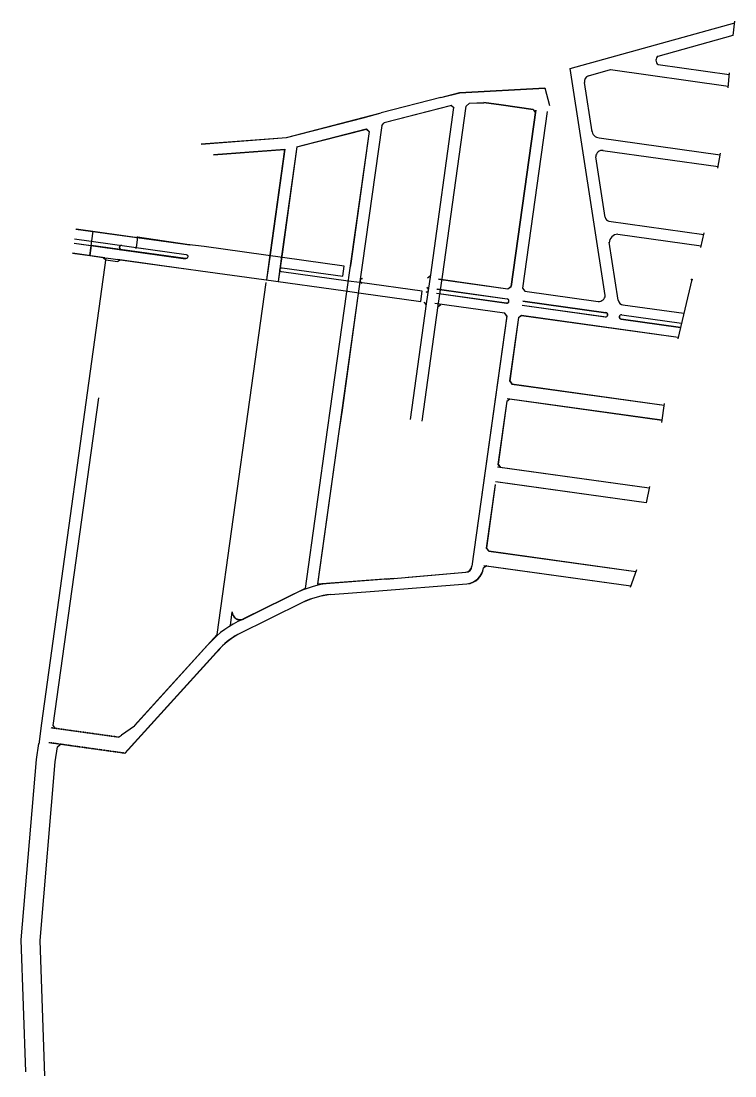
# Model space of a CAD drawing. Header units: metres. Extents: x -977055 to 805873, y -1033982 to 242021.
# Drawn here: x 903 to 1336, y 2078 to 2719 of the extents above; entities that cross this region are included whole.
import ezdxf

# ---------------------------------------------------------------- set-up
doc = ezdxf.new("R2010")
doc.units = ezdxf.units.M
doc.linetypes.add('CENTRO1', pattern=[0.44, 0.2, -0.08, 0.08, -0.08])
for name, color, linetype in [('12-CONDICIONES EXISTENTES', 2, 'Continuous'), ('C-ROAD-CNTR-N', 92, 'Continuous'), ('linea 1', 1, 'Continuous'), ('LOTE 243', 6, 'Continuous'), ('NIVEL BORDILLO', 6, 'Continuous'), ('puntos linea 2', 50, 'Continuous'), ('puntos nov 7', 50, 'Continuous'), ('PUNTOS V', 4, 'Continuous'), ('V-NODE', 1, 'Continuous')]:
    doc.layers.add(name, color=color, linetype=linetype)

# ---------------------------------------------------------------- blocks, each defined once
blk = doc.blocks.new('*U4958')
at = {"color": 0, "linetype": 'ByBlock', "lineweight": -2, "transparency": 16777216}
for p, q in [((-1, 0), (1, 0)), ((0, -1), (0, 1))]:
    blk.add_line(p, q, dxfattribs=at)
blk.add_circle((0, 0), 0.5, dxfattribs=at)
blk = doc.blocks.new('*U4768')
at = {"color": 0, "linetype": 'ByBlock', "lineweight": -2, "transparency": 16777216}
for p, q in [((-1, 0), (1, 0)), ((0, -1), (0, 1))]:
    blk.add_line(p, q, dxfattribs=at)
blk.add_circle((0, 0), 0.5, dxfattribs=at)
blk = doc.blocks.new('*U4773', base_point=(828.582, 1063.97, 996.881))
at = {"layer": 'V-NODE', "color": 3, "lineweight": -2, "xscale": 0.5, "yscale": 0.5, "zscale": 0.5}
blk.add_blockref('*U4768', (828.582, 1063.97, 996.881), dxfattribs=at)
blk = doc.blocks.new('*U4774', base_point=(827.718, 1057.863, 996.93))
at = {"layer": 'V-NODE', "color": 3, "lineweight": -2, "xscale": 0.5, "yscale": 0.5, "zscale": 0.5}
blk.add_blockref('*U4768', (827.718, 1057.863, 996.93), dxfattribs=at)

msp = doc.modelspace()

# ---------------------------------------------------------------- linework, layer by layer
at = {"color": 1}
for points, elevation in [([(1220.79571, 2678.57266), (1223.66869, 2667.98952)], 994.107), ([(1110.45794, 2660.58333), (1121.31615, 2663.54877)], 995.067), ([(1110.48428, 2660.48686), (1121.34249, 2663.4523)], 995.067)]:
    msp.add_lwpolyline(points, dxfattribs=dict(at, elevation=elevation))
at = {"color": 6, "elevation": 998.163}
msp.add_lwpolyline([(962.9021, 2574.19984), (1002.86709, 2568.63268), (1011.53232, 2567.49423), (1049.99032, 2562.15723), (1099.67934, 2555.23749), (1109.22932, 2553.97723), (1145.52874, 2548.89537), (1146.30442, 2555.04723), (1108.43341, 2560.3448), (1101.22771, 2561.2817), (1060.85475, 2566.90519), (1060.85481, 2566.90568, -1), (1061.19698, 2569.36196), (1098.02538, 2564.23173), (1098.88078, 2570.37244), (1013.73785, 2582.23292), (1003.27432, 2583.57223), (973.37574, 2587.89237), (972.49723, 2581.62704), (1002.87292, 2577.39568, -1), (1002.53076, 2574.9394), (1002.5312, 2574.93934), (945.09714, 2582.93995), (944.24173, 2576.79924), (952.48749, 2575.6506), (953.95432, 2574.15623), (961.11532, 2573.14323), (962.9021, 2574.19984)], format="xyb", dxfattribs=at)
at = {"layer": '12-CONDICIONES EXISTENTES', "color": 5}
for p, q in [((1156.14406, 2562.43532, 998.561), (1198.32647, 2556.53465, 998.561)), ((1156.15704, 2562.53448, 998.561), (1198.2993, 2556.63942, 998.561)), ((1156.15792, 2562.53436, 998.561), (1198.2993, 2556.63942, 998.561)), ((1154.86423, 2553.84984, 998.561), (1197.48908, 2547.88727, 998.561)), ((1154.87897, 2553.94875, 998.561), (1197.50293, 2547.98631, 998.561)), ((1155.24438, 2556.40178, 998.561), (1197.8465, 2550.4424, 998.561)), ((1155.25912, 2556.50069, 998.561), (1197.86035, 2550.54143, 998.561)), ((1208.64096, 2555.09181, 998.561), (1253.21146, 2548.85708, 998.561)), ((1208.69582, 2555.18511, 998.561), (1253.22532, 2548.95611, 998.561)), ((1208.69582, 2555.18511, 998.561), (1253.22532, 2548.95611, 998.561)), ((1153.96543, 2547.81617, 998.561), (1196.35232, 2541.8869, 998.561)), ((1153.96631, 2547.81605, 998.561), (1196.35232, 2541.8869, 998.561)), ((1207.03517, 2546.55192, 998.561), (1257.5322, 2539.48816, 998.561)), ((1207.05057, 2546.65074, 998.561), (1258.04909, 2539.51683, 998.561)), ((1207.441, 2549.10027, 998.561), (1257.88962, 2542.04328, 998.561)), ((1207.45454, 2549.19935, 998.561), (1257.90348, 2542.14232, 998.561)), ((1268.25975, 2546.85302, 998.561), (1305.22816, 2541.68171, 998.561)), ((1206.6116, 2540.55275, 998.561), (1301.78232, 2527.23982, 998.561)), ((1206.63878, 2540.44798, 998.561), (1301.76847, 2527.14079, 998.561)), ((1206.63878, 2540.44798, 998.561), (1301.76847, 2527.14079, 998.561)), ((1267.11886, 2538.14713, 998.561), (1303.15515, 2533.1062, 998.561)), ((1267.13271, 2538.24617, 998.561), (1303.17912, 2533.20382, 998.561)), ((1267.47628, 2540.70225, 998.561), (1303.77349, 2535.62483, 998.561)), ((1267.49014, 2540.80129, 998.561), (1303.79746, 2535.72245, 998.561))]:
    msp.add_line(p, q, dxfattribs=at)
at = {"layer": '12-CONDICIONES EXISTENTES', "color": 1}
for points, elevation in [([(1139.18562, 2477.09278), (1148.92281, 2547.41071), (1151.41351, 2565.12077), (1165.53396, 2666.68802)], 2001.659), ([(1146.31756, 2476.10519), (1156.05371, 2546.41556), (1158.54414, 2564.12368), (1172.91787, 2667.51282)], 2001.659), ([(1174.98083, 2669.42401), (1172.91787, 2667.51282)], 991.00429), ([(1174.86824, 2669.31971), (1183.69324, 2669.65122)], 994.43398), ([(1174.98083, 2669.42401), (1183.68948, 2669.75115)], 994.43398), ([(1149.49028, 2563.2934), (1151.35405, 2564.698)], 1997.107), ([(1148.8429, 2546.83364), (1147.55662, 2548.53896)], 1998.199), ([(1155.97301, 2545.83274), (1157.68196, 2547.11793)], 1998.199), ([(963.47514, 2285.53571), (971.41257, 2291.05005)], 1011.104)]:
    msp.add_lwpolyline(points, dxfattribs=dict(at, elevation=elevation))
at = {"layer": '12-CONDICIONES EXISTENTES', "color": 1, "linetype": 'Continuous', "elevation": 997.203}
for points in [[(935.91378, 2592.88204), (1005.39581, 2583.20314)], [(935.92757, 2592.98109), (1005.00332, 2583.35878)], [(934.71621, 2584.28505), (1002.51743, 2574.84029)], [(934.73001, 2584.3841), (1002.5312, 2574.93934)], [(935.07217, 2586.84038), (1002.87332, 2577.39562)], [(935.08596, 2586.93942), (1002.88713, 2577.49467)], [(933.8746, 2578.24339), (953.44967, 2575.51657)], [(933.8884, 2578.34243), (953.3636, 2575.62952)], [(954.14437, 2575.4198), (1001.23287, 2568.86033)], [(961.19471, 2574.53864), (1001.28769, 2568.95366)]]:
    msp.add_lwpolyline(points, dxfattribs=at)
at = {"layer": '12-CONDICIONES EXISTENTES', "color": 1}
for centre, radius, start, end in [((963.52771, 2581.62453, 997.203), 1.34, 82.06968291, 262.08824489), ((963.52771, 2581.62453, 997.203), 1.24, 82.06968291, 262.08824489), ((1109.76488, 2561.41175, 998.561), 1.34, 82.06968291, 262.08824489), ((1109.76488, 2561.41175, 998.561), 1.24, 82.06968291, 262.08824489), ((1148.87005, 2555.93928, 998.561), 1.34, 260.61120403, 82.08824489), ((1148.87005, 2555.93928, 998.561), 1.24, 260.61120403, 82.08824489)]:
    msp.add_arc(centre, radius, start, end, dxfattribs=at)
at = {"layer": '12-CONDICIONES EXISTENTES', "color": 5}
for centre, radius, start, end in [((1197.67471, 2549.21435, 998.561), 1.34, 262.03686696, 82.03686696), ((1197.67471, 2549.21435, 998.561), 1.24, 262.03686696, 82.03686696), ((1257.71784, 2540.81524, 998.561), 1.34, 262.03686696, 82.03686696), ((1257.71784, 2540.81524, 998.561), 1.24, 262.03686696, 82.03686696), ((1267.3045, 2539.47421, 998.561), 1.34, 82.03686696, 262.03686696), ((1267.3045, 2539.47421, 998.561), 1.24, 82.03686696, 262.03686696)]:
    msp.add_arc(centre, radius, start, end, dxfattribs=at)
at = {"layer": 'C-ROAD-CNTR-N', "color": 92, "linetype": 'Continuous', "lineweight": -3}
for p, q in [((1215.11687, 2665.19057), (1200.15917, 2558.04273)), ((1215.21591, 2665.17679), (1200.25248, 2557.98787)), ((1222.14918, 2664.21248), (1207.18525, 2557.02008)), ((1222.24822, 2664.1987), (1207.29002, 2557.04728)), ((1198.2993, 2556.63942, 998.561), (1200.15917, 2558.04273, 998.561)), ((1198.32647, 2556.53465, 998.561), (1200.25248, 2557.98787, 998.561)), ((1207.18525, 2557.02008), (1208.64096, 2555.09181)), ((1207.29002, 2557.04728), (1208.69603, 2555.18484)), ((1197.64594, 2540.03951), (1176.4212, 2387.99843)), ((1197.75132, 2540.07113), (1176.52024, 2387.98461)), ((1197.64594, 2540.03951), (1196.23996, 2541.9021)), ((1197.75071, 2540.0667), (1196.31977, 2541.96235)), ((1204.68325, 2539.09727), (1199.3136, 2500.63236)), ((1204.77656, 2539.04241), (1199.41837, 2500.65957)), ((1204.68325, 2539.09727, 998.561), (1206.6116, 2540.55275, 998.561)), ((1204.77656, 2539.04241, 998.561), (1206.63878, 2540.44798, 998.561)), ((1197.60074, 2488.36244), (1192.23394, 2449.91799)), ((1197.69014, 2488.27958), (1192.33871, 2449.94519)), ((1190.51735, 2437.62136), (1185.13898, 2399.09403)), ((1190.61066, 2437.5665), (1185.24413, 2399.12395))]:
    msp.add_line(p, q, dxfattribs=at)
at = {"layer": 'linea 1'}
for points, elevation in [([(954.14511, 2575.42518), (914.86612, 2292.67965)], 997.581), ([(949.60111, 2490.38957), (921.94445, 2291.30612)], 997.581), ([(905.39838, 2080.85164), (902.56399, 2161.02864), (911.91869, 2270.52148), (913.32235, 2280.39992)], 1013.17), ([(916.99268, 2078.38718), (914.08133, 2160.74126), (923.34957, 2269.22208), (924.64612, 2278.34674)], 1013.17)]:
    msp.add_lwpolyline(points, dxfattribs=dict(at, elevation=elevation))
at = {"layer": 'linea 1', "linetype": 'CENTRO1', "elevation": 1013.081}
for points in [[(961.69763, 2284.07808), (920.75094, 2289.78598)], [(961.71144, 2284.17713), (920.76474, 2289.88502)], [(965.58009, 2274.34889), (919.49456, 2280.77312)], [(965.54153, 2274.45523), (919.50837, 2280.87216)]]:
    msp.add_lwpolyline(points, dxfattribs=at)
at = {"layer": 'LOTE 243', "color": 2}
for points, elevation in [([(1157.53193, 2672.81857), (1121.31615, 2663.54877)], 994.107), ([(1157.55673, 2672.72169), (1121.34592, 2663.45316)], 994.107), ([(1164.15348, 2667.94839), (1123.18531, 2657.46216)], 994.107), ([(1164.24775, 2667.8693), (1123.23921, 2657.37273)], 994.107), ([(1063.72803, 2648.58407), (1110.45794, 2660.58333)], 994.772), ([(1063.74441, 2648.48504), (1110.48281, 2660.48647)], 994.772), ([(1070.05395, 2642.8781), (1112.35043, 2653.73895)], 994.772), ([(1070.14378, 2642.79793), (1112.32347, 2653.62878)], 994.772)]:
    msp.add_lwpolyline(points, dxfattribs=dict(at, elevation=elevation))
at = {"layer": 'LOTE 243', "color": 1}
for points, elevation in [([(1121.66334, 2655.78416), (1109.74255, 2570.93529), (1107.12939, 2552.23333), (1097.44335, 2482.93103), (1095.61118, 2469.83679), (1082.61675, 2377.14935)], 1009.43524), ([(1121.75815, 2655.74023), (1109.84158, 2570.92138), (1107.22843, 2552.21949), (1097.54239, 2482.91718), (1095.71021, 2469.82293), (1082.73302, 2377.25842)], 1009.43524), ([(1011.89044, 2644.61583), (1063.72803, 2648.58407)], 995.067), ([(1011.89807, 2644.51612), (1063.74441, 2648.48504)], 995.067), ([(1019.41263, 2638.07089), (1062.78062, 2641.39078)], 995.067), ([(1019.42026, 2637.97118), (1062.66452, 2641.2816)], 995.067), ([(1062.66452, 2641.2816), (1053.98398, 2578.69976), (1051.64128, 2561.96965)], 995.204), ([(1062.78062, 2641.39078), (1054.08302, 2578.68595), (1051.74032, 2561.95578)], 995.204), ([(1070.05395, 2642.8781), (1061.01602, 2577.71972), (1058.6734, 2560.99014)], 995.204), ([(1070.14378, 2642.79793), (1061.11506, 2577.70591), (1058.77243, 2560.97627)], 995.204)]:
    msp.add_lwpolyline(points, dxfattribs=dict(at, elevation=elevation))
at = {"layer": 'LOTE 243', "color": 1, "linetype": 'ByBlock', "elevation": 1009.43524}
for points in [[(1113.98172, 2652.14066), (1102.7116, 2571.9231), (1100.0977, 2553.21584), (1090.4117, 2483.91381), (1088.57968, 2470.82065), (1075.08378, 2374.55632)], [(1114.08816, 2652.17951), (1102.81063, 2571.90919), (1102.51667, 2569.80538)]]:
    msp.add_lwpolyline(points, dxfattribs=at)
at = {"layer": 'LOTE 243'}
for points, elevation in [([(1124.28247, 2380.24037), (1172.82926, 2384.34179)], 2012.755), ([(1137.71214, 2381.47532), (1172.82037, 2384.44139)], 2012.755), ([(1082.61675, 2377.14935), (1129.39566, 2380.68356)], 1010.851), ([(1082.73302, 2377.25842), (1125.73628, 2380.50737)], 1010.851), ([(1075.08378, 2374.55632), (1037.65598, 2356.00016)], 1011.645), ([(1075.17548, 2374.49017), (1037.7004, 2355.91056)], 1011.645), ([(1090.4665, 2370.92303), (1117.37091, 2372.95569)], 1010.851), ([(1090.47689, 2370.82353), (1117.3786, 2372.85599)], 1010.851), ([(1117.37091, 2372.95569), (1173.45164, 2377.36951)], 2012.755), ([(1117.3786, 2372.85599), (1173.46, 2377.26986)], 2012.755), ([(1073.47259, 2366.05604), (1034.28389, 2346.62685)], 1011.645), ([(1073.51544, 2365.96567), (1034.33033, 2346.53826)], 1011.645), ([(971.41257, 2291.05005), (1021.76531, 2346.56621)], 1007.297), ([(971.43709, 2291.22594), (1021.67052, 2346.61055)], 1007.297), ([(965.54153, 2274.45523), (1023.08652, 2337.90117)], 1007.297), ([(965.58009, 2274.34889), (1023.23458, 2337.91556)], 1007.297)]:
    msp.add_lwpolyline(points, dxfattribs=dict(at, elevation=elevation))
for centre, radius, start, end in [((1172.49291, 2388.37641, -16.454), 3.94861, 274.75694169, 354.47789075), ((1172.49317, 2388.37605, 2010.208), 4.04823, 274.76217006, 354.42340996), ((1172.49115, 2388.37575, -2010.202), 11.04807, 274.9874339, 352.94284978), ((1172.49116, 2388.37573, -16.454), 11.14804, 274.98572152, 352.93497893), ((1098.4855, 2310.82129, 1011.645), 67.43434, 97.51146347, 114.41731184), ((1098.4855, 2310.82129, 1011.645), 60.63434, 97.59973008, 114.36326277), ((1098.4855, 2310.82129, 1011.645), 60.53434, 97.60243822, 114.36160448), ((1035.71562, 2360.45475, 1012.369), 4.95873, 180.73145015, 293.59438385), ((1035.71562, 2360.45475, 1012.369), 4.85873, 180.73145015, 293.59438385), ((1060.77161, 2301.47513, 1014.545), 59.18497, 113.64829026, 137.65152483), ((1056.30833, 2306.81619, 1007.297), 45.49686, 118.95266583, 138.68223348), ((1056.30833, 2306.81619, 1007.297), 45.39686, 118.95550758, 138.68223348)]:
    msp.add_arc(centre, radius, start, end, dxfattribs=at)
at = {"layer": 'NIVEL BORDILLO', "color": 2}
for p, q in [((1236.20657, 2690.45287, 992.649), (1336.11753, 2718.13228, 992.649)), ((1335.10832, 2710.46723, 993.959), (1336.25932, 2719.20923, 993.959)), ((1289.66841, 2698.00032, 992.649), (1335.12497, 2710.59363, 992.649)), ((1289.66841, 2692.76088, 993.959), (1332.8687, 2686.69499, 993.959)), ((1257.50766, 2552.48806, 1000.079), (1236.20657, 2690.45287, 1000.079)), ((1247.21731, 2686.02543, 993.395), (1260.65191, 2689.7665, 993.395)), ((1260.65191, 2689.7665, 993.959), (1332.23487, 2679.71532, 993.959)), ((1332.14432, 2678.71823, 993.959), (1332.95925, 2687.69209, 993.959)), ((1249.44747, 2651.87915, 1000.079), (1244.80904, 2681.92176, 1000.079)), ((1253.87132, 2648.25053, 994.933), (1327.25576, 2637.97203, 994.933)), ((1256.0774, 2640.67126, 994.933), (1326.05618, 2630.86977, 994.933)), ((1257.47169, 2599.90723, 1000.079), (1251.77091, 2636.83049, 1000.079)), ((1325.88532, 2629.85823, 997.117), (1327.42232, 2638.95823, 997.117)), ((1259.65569, 2597.75465, 997.634), (1317.37791, 2589.62956, 997.634)), ((1265.10034, 2589.71727, 997.634), (1315.74247, 2582.58879, 997.634)), ((1315.51305, 2581.60113, 999.237), (1317.60732, 2590.61723, 999.237)), ((1265.23947, 2549.59615, 1000.079), (1259.80262, 2584.81005, 1000.079)), ((1310.13032, 2562.18623, 997.634), (1301.53832, 2526.17623, 997.634)), ((1199.3136, 2500.63236, 1002.422), (1200.76964, 2498.70445, 1002.422)), ((1199.41837, 2500.65957, 1002.422), (1200.82447, 2498.79778, 1002.422)), ((1200.76964, 2498.70445, 1002.422), (1293.20135, 2485.82959, 1002.422)), ((1200.82447, 2498.79778, 1002.422), (1293.21514, 2485.92863, 1002.422)), ((1197.60074, 2488.36244), (1199.49725, 2489.7948)), ((1197.69014, 2488.27958), (1199.55249, 2489.68614)), ((1197.91827, 2489.91377, 1002.422), (1291.89523, 2476.82366, 1002.422)), ((1199.49725, 2489.7948, 1002.422), (1291.90902, 2476.92271, 1002.422)), ((1293.35932, 2486.92323, 997.634), (1291.69032, 2475.41023, 997.634)), ((1284.08734, 2435.50514, 1007.297), (1192.11058, 2448.31104, 1007.297)), ((1192.23394, 2449.91799), (1193.68998, 2447.99018)), ((1192.33871, 2449.94519), (1193.74482, 2448.08349)), ((1284.07355, 2435.4061, 1007.297), (1193.68998, 2447.99018, 1007.297)), ((1282.39589, 2426.4519, 1007.297), (1190.83861, 2439.19939, 1007.297)), ((1282.40968, 2426.55095, 1007.297), (1192.44564, 2439.07661, 1007.297)), ((1284.27432, 2436.50423, 997.634), (1282.40932, 2426.53923, 997.634)), ((1186.6605, 2397.26251, 1009.535), (1185.13898, 2399.09403, 1009.535)), ((1186.71266, 2397.35622, 1009.535), (1185.24413, 2399.12395, 1009.535)), ((1186.6605, 2397.26251, 1010.499), (1276.11572, 2384.81967, 1010.499)), ((1186.71266, 2397.35622, 1010.499), (1276.14983, 2384.91589, 1010.499)), ((1185.42057, 2388.34833, 1009.535), (1183.47832, 2387.01622, 1009.535)), ((1185.44518, 2388.24394, 1009.535), (1183.62613, 2386.99633, 1009.535)), ((1183.75805, 2388.47862, 1010.499), (1273.01187, 2376.06379, 1010.499)), ((1185.42057, 2388.34833, 1010.499), (1273.04598, 2376.16001, 1010.499)), ((1276.45232, 2385.76923, 997.634), (1272.67632, 2375.11723, 997.634))]:
    msp.add_line(p, q, dxfattribs=at)
for centre, radius, start, end in [((1291.47033, 2695.3806, 993.959), 3.1796, 124.52126623, 235.47873377), ((1248.86172, 2682.3019, 993.395), 4.07047, 113.82751832, 185.35870301), ((1254.32293, 2653.26684, 1005.225), 5.03722, 185.81198556, 264.99706681), ((1255.59112, 2636.88178, 1005.225), 3.82055, 81.36600089, 180.76915957), ((1260.20296, 2600.48853, 1000.079), 2.78812, 188.21754498, 258.6801586), ((1265.22508, 2584.33093, 1001.02725), 5.38777, 91.32567599, 177.52892181), ((1253.70074, 2552.74174, 998.47286), 3.81536, 262.84185488, 356.18770722), ((1268.86986, 2550.54757, 1000.079), 3.74458, 194.03157393, 263.68841898)]:
    msp.add_arc(centre, radius, start, end, dxfattribs=at)
at = {"layer": 'puntos linea 2', "elevation": 1011.73}
msp.add_lwpolyline([(914.96521, 2292.66623), (913.26932, 2280.02677)], dxfattribs=at)
at = {"layer": 'puntos nov 7', "elevation": 1014.374}
msp.add_lwpolyline([(924.64612, 2278.34674), (926.39487, 2279.81123)], dxfattribs=at)
at = {"layer": 'PUNTOS V', "color": 1}
for points, elevation in [([(1157.53196, 2672.81846), (1169.06339, 2675.77005), (1220.79571, 2678.57266)], 994.299), ([(1157.55676, 2672.72158), (1169.0787, 2675.67073), (1220.80112, 2678.47281)], 994.299), ([(1164.1617, 2667.88984), (1165.65132, 2666.58523)], 994.107), ([(1213.71863, 2665.37511), (1194.22722, 2668.1994), (1183.72071, 2669.64588)], 993.96), ([(1213.73297, 2665.47407), (1194.24121, 2668.29842), (1183.73435, 2669.74495)], 993.96), ([(1213.73297, 2665.47407), (1214.98905, 2663.73644)], 993.96), ([(1112.32347, 2653.62878), (1113.98172, 2652.14066)], 994.948), ([(1112.35043, 2653.73895), (1114.08816, 2652.17951)], 994.948), ([(1121.66334, 2655.78416), (1123.18531, 2657.46216)], 994.78236), ([(1121.75809, 2655.73977), (1123.23921, 2657.37273)], 994.78236), ([(944.23923, 2576.79396), (946.30533, 2591.66109)], 997.581), ([(1021.67052, 2346.61055), (1051.42552, 2560.36493)], 1010.921), ([(1029.69819, 2352.05766), (1030.85635, 2360.37766)], 1010.921), ([(961.76813, 2284.09841), (963.53605, 2285.45641)], 1016.699)]:
    msp.add_lwpolyline(points, dxfattribs=dict(at, elevation=elevation))
at = {"layer": 'PUNTOS V', "elevation": 1012.915}
msp.add_lwpolyline([(921.8454, 2291.31988), (923.31033, 2289.4292)], dxfattribs=at)

# ---------------------------------------------------------------- block references
at = {"layer": 'V-NODE'}
for name, p in [('*U4773', (973.24532, 2587.75523, 996.879)), ('*U4774', (972.38132, 2581.64823, 996.928))]:
    msp.add_blockref(name, p, dxfattribs=at)
at = {"layer": 'V-NODE', "color": 2, "lineweight": -2, "xscale": 0.5, "yscale": 0.5, "zscale": 0.5}
msp.add_blockref('*U4958', (1310.13032, 2562.18623, 1000.245), dxfattribs=at)

doc.saveas('drawing.dxf')
